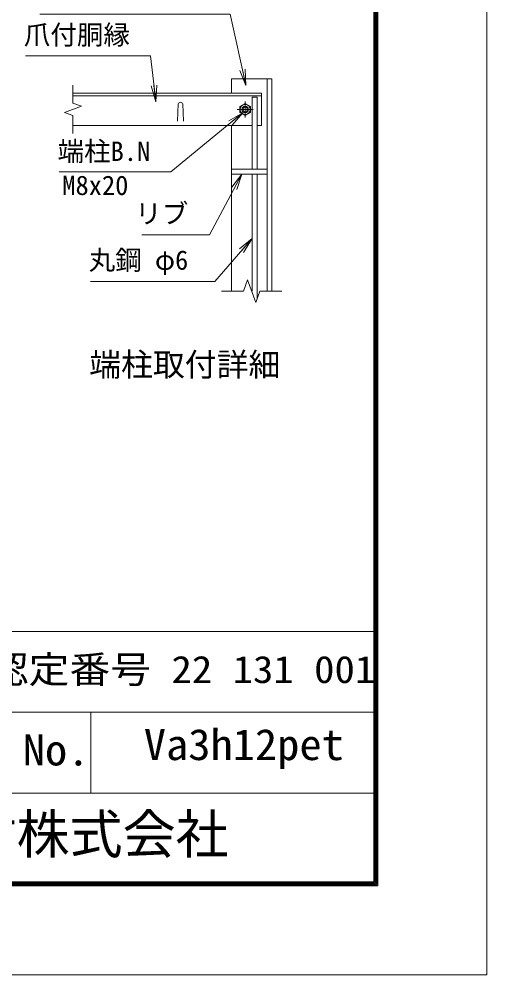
# Model space of a CAD drawing. Units: millimetres, scale not verified. Extents: x -4200 to 4200, y -2970 to 2970.
# Drawn here: x 3043 to 4200, y -2970 to -605 of the extents above; entities that cross this region are included whole.
import ezdxf
from ezdxf.enums import TextEntityAlignment as Align

# ---------------------------------------------------------------- set-up
doc = ezdxf.new("R2010")
doc.units = ezdxf.units.MM
doc.header["$LTSCALE"] = 20
doc.linetypes.add('USER1', pattern=[50.8, 31.75, -6.35, 6.35, -6.35])
doc.layers.add('0-1_D-TTL-TXT', color=7, linetype='Continuous')
for name, color, linetype, lineweight in [('0-2_D-TTL', 7, 'Continuous', 9), ('0-3_D-STR1', 1, 'Continuous', 18), ('0-4_D-BMK', 2, 'USER1', 13), ('0-5_D-STR-DIM', 7, 'Continuous', 9), ('0-6_D-STR3', 3, 'Continuous', 13), ('0-A_0', 7, 'Continuous', 9), ('0-C_D-STR-TXT', 7, 'Continuous', 9)]:
    doc.layers.add(name, color=color, linetype=linetype, lineweight=lineweight)
doc.styles.add('ＭＳ ゴシック', font='')
doc.styles.get('ＭＳ ゴシック').set_extended_font_data('MS Gothic')

# ---------------------------------------------------------------- blocks, each defined once
blk = doc.blocks.new('_Open')
at = {"layer": '0-A_0'}
blk.add_line((-20, 3.33), (0, 0), dxfattribs=at)
blk.add_lwpolyline([(-20, -3.33), (0, 0), (-20, 0)], dxfattribs=at)

msp = doc.modelspace()

# ---------------------------------------------------------------- linework, layer by layer
at = {"layer": '0-2_D-TTL'}
for p, q in [((2120, -2120), (3920, -2120)), ((2120, -2320), (3920, -2320)), ((3220, -2320), (3220, -2520)), ((2120, -2520), (3920, -2520))]:
    msp.add_line(p, q, dxfattribs=at)
at = {"layer": '0-2_D-TTL', "color": 2, "lineweight": 18}
for points in [[(-4200, 2970), (4200, 2970), (4200, -2970), (-4200, -2970)], [(-3930, 2750), (3930, 2750), (3930, -2750), (-3930, -2750)], [(-3927.5, 2747.5), (3927.5, 2747.5), (3927.5, -2747.5), (-3927.5, -2747.5)], [(-3925, 2745), (3925, 2745), (3925, -2745), (-3925, -2745)], [(-3922.5, 2742.5), (3922.5, 2742.5), (3922.5, -2742.5), (-3922.5, -2742.5)], [(-3920, 2740), (3920, 2740), (3920, -2740), (-3920, -2740)]]:
    msp.add_lwpolyline(points, close=True, dxfattribs=at)
at = {"layer": '0-3_D-STR1'}
for p, q in [((3568.2, -752.2), (3668.2, -752.2)), ((3568.2, -788.2), (3568.2, -752.2)), ((3656.2, -752.2), (3656.2, -1278.2)), ((3668.2, -752.2), (3668.2, -1278.2)), ((3642.2, -788.2), (3176.2, -788.2)), ((3642.2, -794.2), (3176.2, -794.2)), ((3642.2, -868.2), (3642.2, -788.2)), ((3436.2, -814.45), (3434.7, -857.45)), ((3448.2, -814.45), (3449.7, -857.45)), ((3619.47, -868.2), (3176.2, -868.2)), ((3568.2, -1278.2), (3568.2, -868.2)), ((3642.2, -868.2), (3631.47, -868.2)), ((3568.2, -976.2), (3656.2, -976.2)), ((3568.2, -988.2), (3656.2, -988.2))]:
    msp.add_line(p, q, dxfattribs=at)
msp.add_arc((3442.2, -816.95), 6.5, 22.61986, 157.38014, dxfattribs=at)
at = {"layer": '0-4_D-BMK'}
for p, q in [((3602.2, -848.2), (3602.2, -808.2)), ((3622.2, -828.2), (3582.2, -828.2))]:
    msp.add_line(p, q, dxfattribs=at)
at = {"layer": '0-5_D-STR-DIM'}
for p, q in [((3176.2, -767.94), (3176.2, -812.54)), ((3197.35, -820.24), (3155.06, -835.63)), ((3176.2, -812.54), (3197.35, -820.24)), ((3155.06, -835.63), (3176.2, -843.33)), ((3176.2, -843.33), (3176.2, -887.94)), ((3607.94, -1250.01), (3597.68, -1278.2)), ((3628.46, -1306.39), (3607.94, -1250.01)), ((3597.68, -1278.2), (3543.2, -1278.2)), ((3638.72, -1278.2), (3628.46, -1306.39)), ((3693.2, -1278.2), (3638.72, -1278.2))]:
    msp.add_line(p, q, dxfattribs=at)
at = {"layer": '0-6_D-STR3'}
for p, q in [((3631.47, -798.2), (3631.47, -976.2)), ((3602.2, -813.19), (3589.2, -820.69)), ((3589.2, -820.69), (3589.2, -835.7)), ((3615.2, -820.69), (3602.2, -813.19)), ((3615.2, -835.7), (3615.2, -820.69)), ((3589.2, -835.7), (3602.2, -843.21)), ((3602.2, -843.21), (3615.2, -835.7)), ((3619.47, -988.2), (3619.47, -1278.2)), ((3631.47, -988.2), (3631.47, -1298.13))]:
    msp.add_line(p, q, dxfattribs=at)
msp.add_lwpolyline([(3631.47, -798.2), (3619.47, -798.2), (3619.47, -976.2)], dxfattribs=at)
for radius in [12.5, 8, 5.6]:
    msp.add_circle((3602.2, -828.2), radius, dxfattribs=at)
at = {"layer": '0-C_D-STR-TXT'}
for points in [[(3093.99, -592.25), (3564.96, -592.25), (3603.53, -767.39)], [(3058.67, -695.98), (3367.71, -695.98), (3381.16, -807.03)], [(3141.8, -982.88), (3418.11, -982.88), (3595, -837.64)], [(3346.35, -1138.87), (3514.02, -1138.87), (3593, -989.96)], [(3219.32, -1254.39), (3527.35, -1254.39), (3618.16, -1149.14)]]:
    msp.add_lwpolyline(points, dxfattribs=at)

# ---------------------------------------------------------------- block references
at = {"layer": '0-C_D-STR-TXT', "xscale": 2, "yscale": 2}
for p, rotation in [((3603.96, -769.35), 282.41679), ((3381.4, -809.02), 276.90146), ((3596.55, -836.37), 39.38905), ((3593.94, -988.2), 62.05959), ((3619.47, -1147.62), 49.21067)]:
    msp.add_blockref('_Open', p, dxfattribs=dict(at, rotation=rotation))

# ---------------------------------------------------------------- texts
at = {"layer": '0-1_D-TTL-TXT', "style": 'ＭＳ ゴシック'}
for s, height, p in [('端柱取付詳細', 57.77, (3216.31, -1505.78)), ('JFE 建材株式会社', 96.19, (2512.38, -2698.5))]:
    msp.add_text(s, height=height, dxfattribs=at).set_placement(p, align=Align.BOTTOM_LEFT)
for s, height, width, p in [('エコマーク認定番号 22 131 001', 67.35, 1.1, (2460, -2267.95)), ('Va3h12pet', 76.98, 1.05, (3351.33, -2461.47)), ('No.', 76.98, 1.05, (3052, -2474.8))]:
    msp.add_text(s, height=height, dxfattribs=dict(at, width=width)).set_placement(p, align=Align.BOTTOM_LEFT)
at = {"layer": '0-C_D-STR-TXT', "style": 'ＭＳ ゴシック'}
for s, p in [('爪付胴縁', (3054.61, -682)), ('端柱B.N', (3138, -970.29)), ('M8x20', (3149.71, -1054.47)), ('リブ', (3330.11, -1124.5)), ('丸鋼 φ6', (3215, -1239.52))]:
    msp.add_text(s, height=48.09, dxfattribs=at).set_placement(p, align=Align.BOTTOM_LEFT)

doc.saveas('drawing.dxf')
